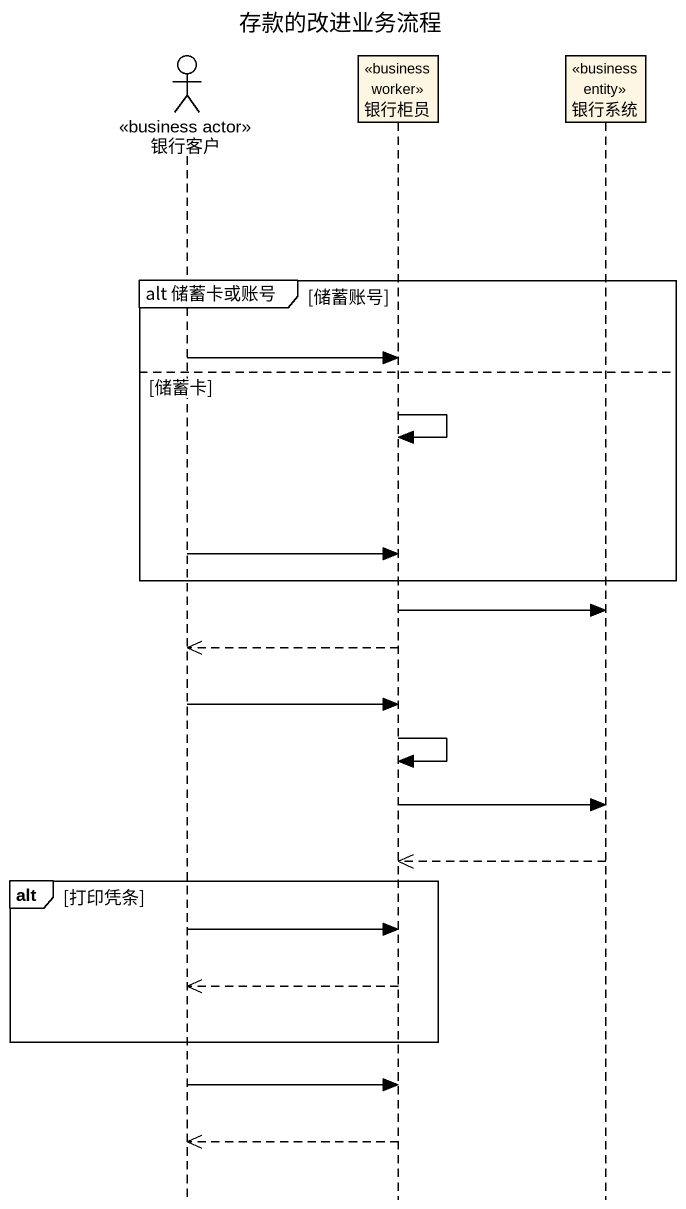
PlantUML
@startuml
title 存款的改进业务流程
hide footbox
actor 银行客户 <<business actor>>
participant 银行柜员 <<business worker>>
participant 银行系统 <<business entity>>

group alt 储蓄卡或账号 [储蓄账号]
  银行客户 -> 银行柜员
else 储蓄卡
  银行柜员 -> 银行柜员
  银行客户 -> 银行柜员
end
银行柜员 -> 银行系统
银行柜员 -->> 银行客户
银行客户 -> 银行柜员
银行柜员 -> 银行柜员
银行柜员 -> 银行系统
银行系统 -->> 银行柜员
alt 打印凭条
  银行客户 -> 银行柜员
  银行柜员 -->> 银行客户
end
银行客户 -> 银行柜员
银行柜员 -->> 银行客户
@enduml
